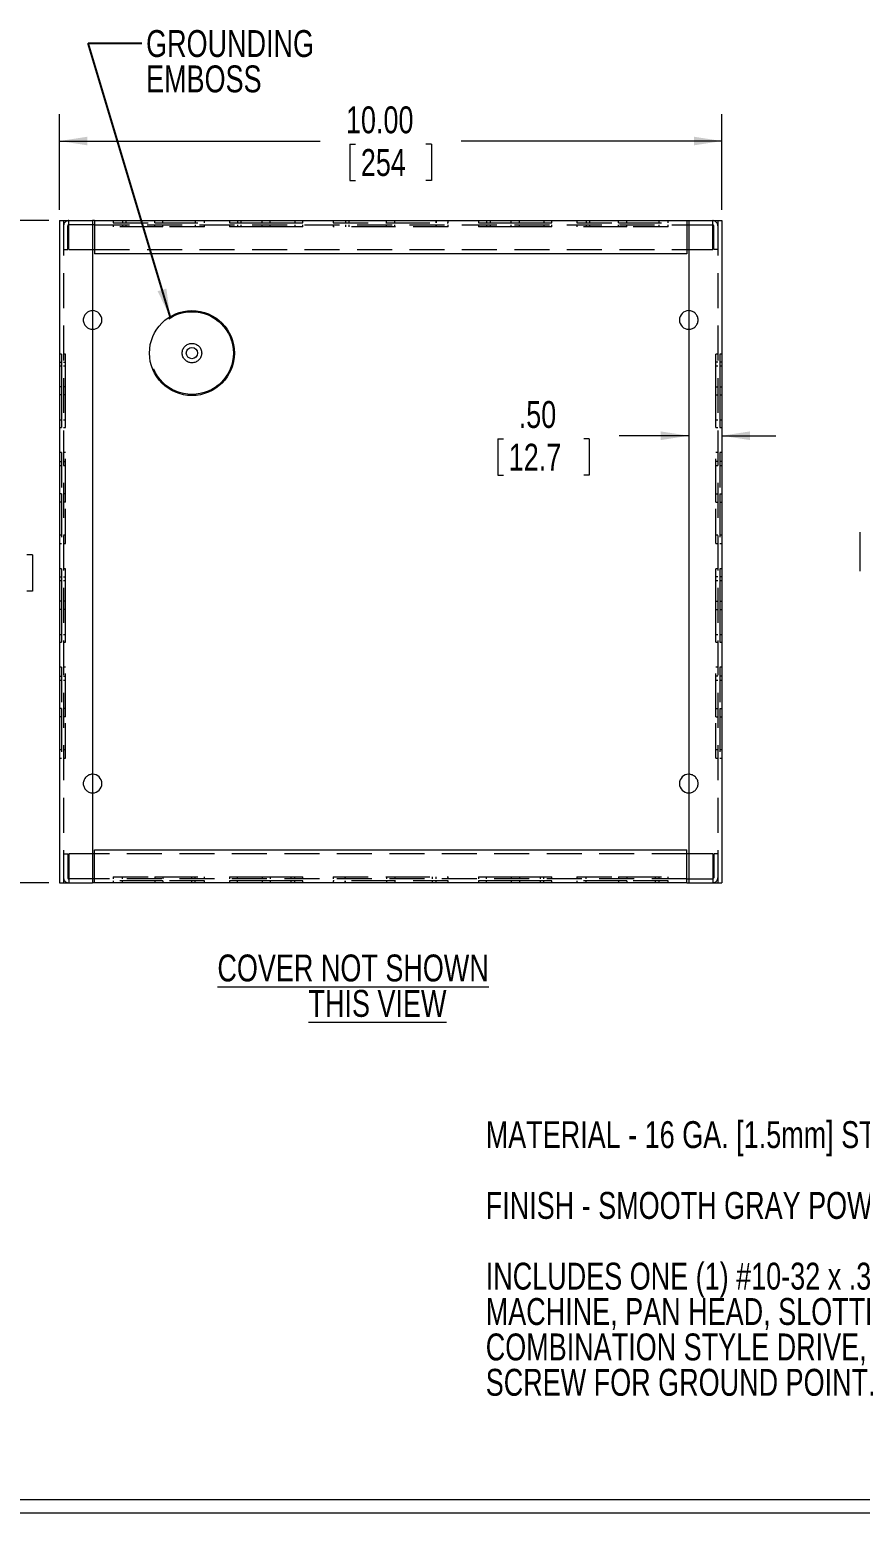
# Model space of a CAD drawing. Header units: inches. Extents: x 0.8 to 54.4, y 0.9 to 35.
# Drawn here: x 22.85 to 35.39, y 0.87 to 23.27 of the extents above; entities that cross this region are included whole.
import ezdxf

# ---------------------------------------------------------------- set-up
doc = ezdxf.new("R2010")
doc.units = ezdxf.units.IN
doc.header["$LTSCALE"] = 3.25
doc.header["$MEASUREMENT"] = 0
doc.linetypes.add('HIDDEN', pattern=[0.075, 0.05, -0.025])
doc.styles.add('SLDTEXTSTYLE0', font='TXT', dxfattribs={"width": 0.75})
doc.dimstyles.new('SLDDIMSTYLE1', dxfattribs={"dimtxt": 0.40625, "dimasz": 0.4225, "dimexe": 0, "dimexo": 0.0625, "dimgap": 0.101562, "dimtad": 0, "dimtih": 1, "dimtoh": 1, "dimrnd": 1e-09, "dimzin": 4, "dimdsep": 46, "dimtxsty": 'SLDTEXTSTYLE0', "dimsah": 1, "dimcen": 0.09, "dimadec": 0, "dimazin": 0, "dimtfac": 1, "dimtofl": 0, "dimtmove": 0, "dimatfit": 3, "dimfxl": 1, "dimtolj": 1, "dimtzin": 12, "dimarcsym": 0})
doc.dimstyles.new('SLDDIMSTYLE2', dxfattribs={"dimtxt": 0, "dimasz": 0.4225, "dimexe": 0, "dimexo": 0.0625, "dimgap": 0, "dimtad": 0, "dimtih": 1, "dimtoh": 1, "dimdec": 0, "dimrnd": 1e-09, "dimzin": 0, "dimdsep": 46, "dimtxsty": 'Standard', "dimsah": 1, "dimcen": 0.09, "dimadec": 0, "dimazin": 0, "dimtfac": 0.4225, "dimtdec": 0, "dimtofl": 0, "dimtmove": 0, "dimatfit": 3, "dimfxl": 1, "dimtolj": 1, "dimtzin": 0, "dimarcsym": 0})
doc.dimstyles.new('SLDDIMSTYLE3', dxfattribs={"dimtxt": 0.40625, "dimasz": 0.4225, "dimexe": 0, "dimexo": 0.0625, "dimgap": 0.101562, "dimtad": 0, "dimtih": 1, "dimtoh": 1, "dimrnd": 1e-09, "dimzin": 4, "dimdsep": 46, "dimtxsty": 'SLDTEXTSTYLE0', "dimsah": 1, "dimcen": 0.09, "dimadec": 0, "dimazin": 0, "dimtfac": 1, "dimtofl": 0, "dimtmove": 0, "dimatfit": 3, "dimfxl": 1, "dimtolj": 1, "dimtzin": 12, "dimarcsym": 0})

# ---------------------------------------------------------------- blocks, each defined once
blk = doc.blocks.new('SW_NOTE_0')
at = {"color": 0, "linetype": 'Continuous', "lineweight": 0, "ltscale": 3.25, "char_height": 0.40625, "attachment_point": 1, "style": 'SLDTEXTSTYLE0'}
for s, insert in [('MATERIAL - 16 GA. [1.5mm] STEEL', (0, 0.524)), ('FINISH - SMOOTH GRAY POWDERCOAT', (0, -0.545)), ('INCLUDES ONE (1) #10-32 x .31"[8mm] LG.', (0, -1.613)), ('MACHINE, PAN HEAD, SLOTTED/SQUARE', (0, -2.147)), ('COMBINATION STYLE DRIVE, STEEL, ZINC PLATED', (0, -2.682)), ('SCREW FOR GROUND POINT.', (0, -3.216))]:
    blk.add_mtext(s, dxfattribs=dict(at, insert=insert))
blk = doc.blocks.new('*D32')
at = {"color": 7, "linetype": 'Continuous', "lineweight": 0, "ltscale": 3.25}
for p, q in [((29.921, 17.091), (29.921, 16.543)), ((29.921, 17.091), (30.004, 17.091)), ((31.301, 17.091), (31.219, 17.091)), ((31.301, 17.091), (31.301, 16.543)), ((32.803, 17.139), (31.752, 17.139)), ((33.303, 17.139), (34.116, 17.139)), ((29.921, 16.543), (30.004, 16.543)), ((31.301, 16.543), (31.219, 16.543))]:
    blk.add_line(p, q, dxfattribs=at)
for points in [[(32.803, 17.139), (32.381, 17.204), (32.381, 17.074)], [(33.303, 17.139), (33.726, 17.074), (33.726, 17.204)]]:
    blk.add_solid(points, dxfattribs=at)
at = {"color": 7, "linetype": 'Continuous', "lineweight": 0, "ltscale": 3.25, "char_height": 0.4062, "attachment_point": 1, "style": 'SLDTEXTSTYLE0'}
for s, insert in [('.50', (30.236, 17.663)), ('12.7', (30.086, 17.018))]:
    blk.add_mtext(s, dxfattribs=dict(at, insert=insert))
blk = doc.blocks.new('*D33')
at = {"color": 7, "linetype": 'Continuous', "lineweight": 0, "ltscale": 3.25}
for p, q in [((23.141, 20.387), (21.874, 20.387)), ((22.281, 20.387), (22.281, 16.032)), ((21.666, 15.339), (21.666, 14.791)), ((21.666, 15.339), (21.748, 15.339)), ((22.896, 15.339), (22.813, 15.339)), ((22.896, 15.339), (22.896, 14.791)), ((21.666, 14.791), (21.748, 14.791)), ((22.896, 14.791), (22.813, 14.791)), ((22.281, 10.387), (22.281, 14.743)), ((23.141, 10.387), (21.874, 10.387))]:
    blk.add_line(p, q, dxfattribs=at)
for points in [[(22.281, 20.387), (22.216, 19.965), (22.346, 19.965)], [(22.281, 10.387), (22.346, 10.81), (22.216, 10.81)]]:
    blk.add_solid(points, dxfattribs=at)
at = {"color": 7, "linetype": 'Continuous', "lineweight": 0, "ltscale": 3.25, "char_height": 0.4062, "attachment_point": 1, "style": 'SLDTEXTSTYLE0'}
for s, insert in [('10.00', (21.605, 15.911)), ('254', (21.831, 15.266))]:
    blk.add_mtext(s, dxfattribs=dict(at, insert=insert))
blk = doc.blocks.new('*D34')
at = {"color": 7, "linetype": 'Continuous', "lineweight": 0, "ltscale": 3.25}
for p, q in [((23.303, 20.55), (23.303, 21.995)), ((33.303, 20.55), (33.303, 21.995)), ((23.303, 21.589), (27.238, 21.589)), ((27.688, 21.54), (27.688, 20.992)), ((27.688, 21.54), (27.771, 21.54)), ((28.918, 21.54), (28.836, 21.54)), ((28.918, 21.54), (28.918, 20.992)), ((33.303, 21.589), (29.369, 21.589)), ((27.688, 20.992), (27.771, 20.992)), ((28.918, 20.992), (28.836, 20.992))]:
    blk.add_line(p, q, dxfattribs=at)
for points in [[(23.303, 21.589), (23.726, 21.524), (23.726, 21.654)], [(33.303, 21.589), (32.881, 21.654), (32.881, 21.524)]]:
    blk.add_solid(points, dxfattribs=at)
at = {"color": 7, "linetype": 'Continuous', "lineweight": 0, "ltscale": 3.25, "char_height": 0.4062, "attachment_point": 1, "style": 'SLDTEXTSTYLE0'}
for s, insert in [('10.00', (27.628, 22.112)), ('254', (27.853, 21.468))]:
    blk.add_mtext(s, dxfattribs=dict(at, insert=insert))
blk = doc.blocks.new('SW_NOTE_8')
at = {"color": 0, "linetype": 'Continuous', "lineweight": 0, "ltscale": 3.25, "char_height": 0.4062, "attachment_point": 1, "style": 'SLDTEXTSTYLE0'}
for s, insert in [('GROUNDING', (0.064, 0.197)), ('EMBOSS', (0.064, -0.337))]:
    blk.add_mtext(s, dxfattribs=dict(at, insert=insert))
blk = doc.blocks.new('SW_NOTE_9')
at = {"color": 0, "linetype": 'Continuous', "lineweight": 0, "ltscale": 3.25, "char_height": 0.40625, "attachment_point": 1, "style": 'SLDTEXTSTYLE0'}
for s, insert in [('\\LCOVER NOT SHOWN', (0, 0.524)), ('\\LTHIS VIEW', (1.375, -0.011))]:
    blk.add_mtext(s, dxfattribs=dict(at, insert=insert))

msp = doc.modelspace()

# ---------------------------------------------------------------- linework, layer by layer
at = {"color": 7, "linetype": 'Continuous', "lineweight": 15, "ltscale": 3.25}
for p, q in [((23.3034, 20.3872), (23.3034, 10.3872)), ((23.3034, 20.3872), (23.3804, 20.3872)), ((23.3804, 20.3872), (23.8034, 20.3872)), ((23.8034, 20.3872), (23.8034, 10.3872)), ((23.8344, 20.3872), (23.8034, 20.3872)), ((23.8344, 20.3872), (23.8344, 20.3102)), ((23.8344, 20.3872), (32.7724, 20.3872)), ((32.7724, 20.3872), (32.7724, 20.3102)), ((32.7724, 20.3872), (32.8034, 20.3872)), ((32.8034, 20.3872), (32.8034, 10.3872)), ((32.8034, 20.3872), (33.2264, 20.3872)), ((33.2264, 20.3872), (33.3034, 20.3872)), ((33.3034, 20.3872), (33.3034, 10.3872)), ((23.8344, 20.3252), (23.8034, 20.3252)), ((23.8344, 20.3102), (23.8344, 19.8872)), ((32.7724, 20.3252), (32.8034, 20.3252)), ((32.7724, 20.3102), (32.7724, 19.8872)), ((23.8034, 19.9492), (23.8344, 19.9492)), ((32.7724, 19.9492), (32.8034, 19.9492)), ((32.7724, 19.8872), (23.8344, 19.8872)), ((35.3929, 15.3872), (35.3929, 15.6817)), ((35.3929, 15.0927), (35.3929, 15.3872)), ((23.8344, 10.8252), (23.8034, 10.8252)), ((23.8344, 10.4642), (23.8344, 10.8872)), ((23.8344, 10.8872), (32.7724, 10.8872)), ((32.7724, 10.4642), (32.7724, 10.8872)), ((32.8034, 10.8252), (32.7724, 10.8252)), ((23.3034, 10.3872), (23.3804, 10.3872)), ((23.3804, 10.3872), (23.8034, 10.3872)), ((23.8344, 10.4492), (23.8034, 10.4492)), ((23.8344, 10.3872), (23.8034, 10.3872)), ((23.8344, 10.3872), (23.8344, 10.4642)), ((32.7724, 10.3872), (23.8344, 10.3872)), ((32.7724, 10.3872), (32.7724, 10.4642)), ((32.7724, 10.4492), (32.8034, 10.4492)), ((32.7724, 10.3872), (32.8034, 10.3872)), ((32.8034, 10.3872), (33.2264, 10.3872)), ((33.2264, 10.3872), (33.3034, 10.3872))]:
    msp.add_line(p, q, dxfattribs=at)
at = {"color": 7, "linetype": 'HIDDEN', "lineweight": 0, "ltscale": 3.25}
for p, q in [((23.3654, 20.3872), (23.3654, 10.3872)), ((23.4424, 20.3252), (23.4424, 20.3872)), ((24.1159, 20.3872), (24.1159, 20.3562)), ((24.2525, 20.3872), (24.2525, 20.3562)), ((24.3114, 20.3562), (24.3114, 20.3872)), ((24.741, 20.3562), (24.741, 20.3872)), ((24.8659, 20.3562), (24.8659, 20.3872)), ((25.3579, 20.3562), (25.3579, 20.3872)), ((25.4909, 20.3562), (25.4909, 20.3872)), ((25.8689, 20.3872), (25.8689, 20.3562)), ((25.9904, 20.3872), (25.9904, 20.3562)), ((26.0484, 20.3562), (26.0484, 20.3872)), ((26.361, 20.3562), (26.361, 20.3872)), ((26.4858, 20.3562), (26.4858, 20.3872)), ((26.8609, 20.3562), (26.8609, 20.3872)), ((26.9779, 20.3562), (26.9779, 20.3872)), ((27.4364, 20.3872), (27.4364, 20.3562)), ((27.6188, 20.3872), (27.6188, 20.3562)), ((27.6784, 20.3562), (27.6784, 20.3872)), ((28.241, 20.3562), (28.241, 20.3872)), ((28.3659, 20.3562), (28.3659, 20.3872)), ((28.9834, 20.3872), (28.9834, 20.3562)), ((28.9909, 20.3872), (28.9909, 20.3562)), ((29.1704, 20.3562), (29.1704, 20.3872)), ((29.6289, 20.3872), (29.6289, 20.3562)), ((29.7504, 20.3872), (29.7504, 20.3562)), ((29.8084, 20.3562), (29.8084, 20.3872)), ((30.121, 20.3562), (30.121, 20.3872)), ((30.2458, 20.3562), (30.2458, 20.3872)), ((30.6209, 20.3562), (30.6209, 20.3872)), ((30.7379, 20.3562), (30.7379, 20.3872)), ((31.1159, 20.3872), (31.1159, 20.3562)), ((31.2525, 20.3872), (31.2525, 20.3562)), ((31.3114, 20.3562), (31.3114, 20.3872)), ((31.741, 20.3562), (31.741, 20.3872)), ((31.8659, 20.3562), (31.8659, 20.3872)), ((32.3579, 20.3562), (32.3579, 20.3872)), ((32.4909, 20.3562), (32.4909, 20.3872)), ((33.1644, 20.3252), (33.1644, 20.3872)), ((33.2414, 20.3872), (33.2414, 10.3872)), ((23.4274, 19.9492), (23.4274, 20.3102)), ((23.8034, 20.3252), (23.4424, 20.3252)), ((23.4424, 20.3102), (23.4424, 20.3252)), ((23.4424, 19.9492), (23.4424, 20.3102)), ((23.8344, 20.3252), (32.7724, 20.3252)), ((24.1159, 20.3562), (24.741, 20.3562)), ((24.1159, 20.3252), (24.1159, 20.2942)), ((24.741, 20.2942), (24.1159, 20.2942)), ((24.2525, 20.3252), (24.2525, 20.2942)), ((24.3114, 20.2942), (24.3114, 20.3252)), ((24.741, 20.3562), (24.8659, 20.3562)), ((24.741, 20.2942), (24.741, 20.3252)), ((24.8659, 20.2942), (24.741, 20.2942)), ((24.8659, 20.3562), (25.4909, 20.3562)), ((24.8659, 20.2942), (24.8659, 20.3252)), ((25.4909, 20.2942), (24.8659, 20.2942)), ((25.3579, 20.2942), (25.3579, 20.3252)), ((25.4909, 20.2942), (25.4909, 20.3252)), ((25.8689, 20.3562), (26.361, 20.3562)), ((25.8689, 20.3252), (25.8689, 20.2942)), ((26.361, 20.2942), (25.8689, 20.2942)), ((25.9904, 20.3252), (25.9904, 20.2942)), ((26.0484, 20.2942), (26.0484, 20.3252)), ((26.361, 20.3562), (26.4858, 20.3562)), ((26.361, 20.2942), (26.361, 20.3252)), ((26.4858, 20.2942), (26.361, 20.2942)), ((26.4858, 20.3562), (26.9779, 20.3562)), ((26.4858, 20.2942), (26.4858, 20.3252)), ((26.9779, 20.2942), (26.4858, 20.2942)), ((26.8609, 20.2942), (26.8609, 20.3252)), ((26.9779, 20.2942), (26.9779, 20.3252)), ((27.4364, 20.3562), (28.241, 20.3562)), ((27.4364, 20.3252), (27.4364, 20.2942)), ((28.241, 20.2942), (27.4364, 20.2942)), ((27.6188, 20.3252), (27.6188, 20.2942)), ((27.6784, 20.2942), (27.6784, 20.3252)), ((28.241, 20.3562), (28.3659, 20.3562)), ((28.241, 20.2942), (28.241, 20.3252)), ((28.3659, 20.2942), (28.241, 20.2942)), ((28.3659, 20.3562), (29.1704, 20.3562)), ((28.3659, 20.2942), (28.3659, 20.3252)), ((29.1704, 20.2942), (28.3659, 20.2942)), ((28.9834, 20.3252), (28.9834, 20.2942)), ((28.9909, 20.3252), (28.9909, 20.2942)), ((29.1704, 20.2942), (29.1704, 20.3252)), ((29.6289, 20.3562), (30.121, 20.3562)), ((29.6289, 20.3252), (29.6289, 20.2942)), ((30.121, 20.2942), (29.6289, 20.2942)), ((29.7504, 20.3252), (29.7504, 20.2942)), ((29.8084, 20.2942), (29.8084, 20.3252)), ((30.121, 20.3562), (30.2458, 20.3562)), ((30.121, 20.2942), (30.121, 20.3252)), ((30.2458, 20.2942), (30.121, 20.2942)), ((30.2458, 20.3562), (30.7379, 20.3562)), ((30.2458, 20.2942), (30.2458, 20.3252)), ((30.7379, 20.2942), (30.2458, 20.2942)), ((30.6209, 20.2942), (30.6209, 20.3252)), ((30.7379, 20.2942), (30.7379, 20.3252)), ((31.1159, 20.3562), (31.741, 20.3562)), ((31.1159, 20.3252), (31.1159, 20.2942)), ((31.741, 20.2942), (31.1159, 20.2942)), ((31.2525, 20.3252), (31.2525, 20.2942)), ((31.3114, 20.2942), (31.3114, 20.3252)), ((31.741, 20.3562), (31.8659, 20.3562)), ((31.741, 20.2942), (31.741, 20.3252)), ((31.8659, 20.2942), (31.741, 20.2942)), ((31.8659, 20.3562), (32.4909, 20.3562)), ((31.8659, 20.2942), (31.8659, 20.3252)), ((32.4909, 20.2942), (31.8659, 20.2942)), ((32.3579, 20.2942), (32.3579, 20.3252)), ((32.4909, 20.2942), (32.4909, 20.3252)), ((32.8034, 20.3252), (33.1644, 20.3252)), ((33.1644, 20.3102), (33.1644, 20.3252)), ((33.1644, 19.9492), (33.1644, 20.3102)), ((33.1794, 19.9492), (33.1794, 20.3102)), ((23.3654, 19.9492), (23.4274, 19.9492)), ((23.4424, 19.9492), (23.8034, 19.9492)), ((23.8344, 19.9492), (32.7724, 19.9492)), ((32.8034, 19.9492), (33.1644, 19.9492)), ((33.2414, 19.9492), (33.1794, 19.9492)), ((23.3344, 18.3717), (23.3034, 18.3717)), ((23.3344, 18.3717), (23.3344, 17.8796)), ((23.3964, 18.3717), (23.3654, 18.3717)), ((23.3964, 17.8796), (23.3964, 18.3717)), ((33.2104, 17.8796), (33.2104, 18.3717)), ((33.2414, 18.3717), (33.2104, 18.3717)), ((33.2724, 18.3717), (33.2724, 17.8796)), ((33.3034, 18.3717), (33.2724, 18.3717)), ((23.3034, 18.2503), (23.3344, 18.2503)), ((23.3034, 18.1922), (23.3344, 18.1922)), ((23.3654, 18.2503), (23.3964, 18.2503)), ((23.3654, 18.1922), (23.3964, 18.1922)), ((33.2414, 18.2503), (33.2104, 18.2503)), ((33.2104, 18.1922), (33.2414, 18.1922)), ((33.3034, 18.2503), (33.2724, 18.2503)), ((33.2724, 18.1922), (33.3034, 18.1922)), ((23.3344, 17.8796), (23.3034, 17.8796)), ((23.3344, 17.7548), (23.3034, 17.7548)), ((23.3344, 17.8796), (23.3344, 17.7548)), ((23.3344, 17.7548), (23.3344, 17.2627)), ((23.3964, 17.8796), (23.3654, 17.8796)), ((23.3964, 17.7548), (23.3654, 17.7548)), ((23.3964, 17.7548), (23.3964, 17.8796)), ((23.3964, 17.2627), (23.3964, 17.7548)), ((33.2104, 17.7548), (33.2104, 17.8796)), ((33.2104, 17.8796), (33.2414, 17.8796)), ((33.2104, 17.2627), (33.2104, 17.7548)), ((33.2104, 17.7548), (33.2414, 17.7548)), ((33.2724, 17.8796), (33.3034, 17.8796)), ((33.2724, 17.8796), (33.2724, 17.7548)), ((33.2724, 17.7548), (33.3034, 17.7548)), ((33.2724, 17.7548), (33.2724, 17.2627)), ((23.3034, 17.3797), (23.3344, 17.3797)), ((23.3034, 17.2627), (23.3344, 17.2627)), ((23.3654, 17.3797), (23.3964, 17.3797)), ((23.3654, 17.2627), (23.3964, 17.2627)), ((33.2104, 17.3797), (33.2414, 17.3797)), ((33.2104, 17.2627), (33.2414, 17.2627)), ((33.2724, 17.3797), (33.3034, 17.3797)), ((33.2724, 17.2627), (33.3034, 17.2627)), ((23.3344, 16.8847), (23.3034, 16.8847)), ((23.3344, 16.8847), (23.3344, 16.2597)), ((23.3964, 16.8847), (23.3654, 16.8847)), ((23.3964, 16.2597), (23.3964, 16.8847)), ((33.2104, 16.2597), (33.2104, 16.8847)), ((33.2414, 16.8847), (33.2104, 16.8847)), ((33.2724, 16.8847), (33.2724, 16.2597)), ((33.3034, 16.8847), (33.2724, 16.8847)), ((23.3034, 16.7482), (23.3344, 16.7482)), ((23.3034, 16.6892), (23.3344, 16.6892)), ((23.3654, 16.7482), (23.3964, 16.7482)), ((23.3654, 16.6892), (23.3964, 16.6892)), ((33.2414, 16.7482), (33.2104, 16.7482)), ((33.2104, 16.6892), (33.2414, 16.6892)), ((33.3034, 16.7482), (33.2724, 16.7482)), ((33.2724, 16.6892), (33.3034, 16.6892)), ((23.3344, 16.2597), (23.3034, 16.2597)), ((23.3344, 16.1348), (23.3034, 16.1348)), ((23.3344, 16.2597), (23.3344, 16.1348)), ((23.3344, 16.1348), (23.3344, 15.5097)), ((23.3964, 16.2597), (23.3654, 16.2597)), ((23.3964, 16.1348), (23.3654, 16.1348)), ((23.3964, 16.1348), (23.3964, 16.2597)), ((23.3964, 15.5097), (23.3964, 16.1348)), ((33.2104, 16.1348), (33.2104, 16.2597)), ((33.2104, 16.2597), (33.2414, 16.2597)), ((33.2104, 16.1348), (33.2414, 16.1348)), ((33.2104, 15.5097), (33.2104, 16.1348)), ((33.2724, 16.2597), (33.2724, 16.1348)), ((33.2724, 16.2597), (33.3034, 16.2597)), ((33.2724, 16.1348), (33.3034, 16.1348)), ((33.2724, 16.1348), (33.2724, 15.5097)), ((23.3034, 15.6427), (23.3344, 15.6427)), ((23.3034, 15.5097), (23.3344, 15.5097)), ((23.3654, 15.6427), (23.3964, 15.6427)), ((23.3654, 15.5097), (23.3964, 15.5097)), ((33.2104, 15.6427), (33.2414, 15.6427)), ((33.2104, 15.5097), (33.2414, 15.5097)), ((33.2724, 15.6427), (33.3034, 15.6427)), ((33.2724, 15.5097), (33.3034, 15.5097)), ((23.3344, 15.1317), (23.3034, 15.1317)), ((23.3034, 15.0103), (23.3344, 15.0103)), ((23.3344, 15.1317), (23.3344, 14.6396)), ((23.3964, 15.1317), (23.3654, 15.1317)), ((23.3654, 15.0103), (23.3964, 15.0103)), ((23.3964, 14.6396), (23.3964, 15.1317)), ((33.2104, 14.6396), (33.2104, 15.1317)), ((33.2414, 15.1317), (33.2104, 15.1317)), ((33.2414, 15.0103), (33.2104, 15.0103)), ((33.2724, 15.1317), (33.2724, 14.6396)), ((33.3034, 15.1317), (33.2724, 15.1317)), ((33.3034, 15.0103), (33.2724, 15.0103)), ((23.3034, 14.9522), (23.3344, 14.9522)), ((23.3654, 14.9522), (23.3964, 14.9522)), ((33.2104, 14.9522), (33.2414, 14.9522)), ((33.2724, 14.9522), (33.3034, 14.9522)), ((23.3344, 14.6396), (23.3034, 14.6396)), ((23.3344, 14.6396), (23.3344, 14.5148)), ((23.3964, 14.6396), (23.3654, 14.6396)), ((23.3964, 14.5148), (23.3964, 14.6396)), ((33.2104, 14.6396), (33.2414, 14.6396)), ((33.2104, 14.5148), (33.2104, 14.6396)), ((33.2724, 14.6396), (33.2724, 14.5148)), ((33.2724, 14.6396), (33.3034, 14.6396)), ((23.3344, 14.5148), (23.3034, 14.5148)), ((23.3344, 14.5148), (23.3344, 14.0227)), ((23.3964, 14.5148), (23.3654, 14.5148)), ((23.3964, 14.0227), (23.3964, 14.5148)), ((33.2104, 14.5148), (33.2414, 14.5148)), ((33.2104, 14.0227), (33.2104, 14.5148)), ((33.2724, 14.5148), (33.3034, 14.5148)), ((33.2724, 14.5148), (33.2724, 14.0227)), ((23.3034, 14.1397), (23.3344, 14.1397)), ((23.3654, 14.1397), (23.3964, 14.1397)), ((33.2104, 14.1397), (33.2414, 14.1397)), ((33.2724, 14.1397), (33.3034, 14.1397)), ((23.3034, 14.0227), (23.3344, 14.0227)), ((23.3654, 14.0227), (23.3964, 14.0227)), ((33.2104, 14.0227), (33.2414, 14.0227)), ((33.2724, 14.0227), (33.3034, 14.0227)), ((23.3344, 13.6447), (23.3034, 13.6447)), ((23.3034, 13.5082), (23.3344, 13.5082)), ((23.3034, 13.4492), (23.3344, 13.4492)), ((23.3344, 13.6447), (23.3344, 13.0197)), ((23.3964, 13.6447), (23.3654, 13.6447)), ((23.3654, 13.5082), (23.3964, 13.5082)), ((23.3654, 13.4492), (23.3964, 13.4492)), ((23.3964, 13.0197), (23.3964, 13.6447)), ((33.2104, 13.0197), (33.2104, 13.6447)), ((33.2414, 13.6447), (33.2104, 13.6447)), ((33.2414, 13.5082), (33.2104, 13.5082)), ((33.2104, 13.4492), (33.2414, 13.4492)), ((33.2724, 13.6447), (33.2724, 13.0197)), ((33.3034, 13.6447), (33.2724, 13.6447)), ((33.3034, 13.5082), (33.2724, 13.5082)), ((33.2724, 13.4492), (33.3034, 13.4492)), ((23.3344, 13.0197), (23.3034, 13.0197)), ((23.3344, 13.0197), (23.3344, 12.8948)), ((23.3964, 13.0197), (23.3654, 13.0197)), ((23.3964, 12.8948), (23.3964, 13.0197)), ((33.2104, 13.0197), (33.2414, 13.0197)), ((33.2104, 12.8948), (33.2104, 13.0197)), ((33.2724, 13.0197), (33.2724, 12.8948)), ((33.2724, 13.0197), (33.3034, 13.0197)), ((23.3344, 12.8948), (23.3034, 12.8948)), ((23.3344, 12.8948), (23.3344, 12.2697)), ((23.3964, 12.8948), (23.3654, 12.8948)), ((23.3964, 12.2697), (23.3964, 12.8948)), ((33.2104, 12.8948), (33.2414, 12.8948)), ((33.2104, 12.2697), (33.2104, 12.8948)), ((33.2724, 12.8948), (33.3034, 12.8948)), ((33.2724, 12.8948), (33.2724, 12.2697)), ((23.3034, 12.4027), (23.3344, 12.4027)), ((23.3654, 12.4027), (23.3964, 12.4027)), ((33.2104, 12.4027), (33.2414, 12.4027)), ((33.2724, 12.4027), (33.3034, 12.4027)), ((23.3034, 12.2697), (23.3344, 12.2697)), ((23.3654, 12.2697), (23.3964, 12.2697)), ((33.2104, 12.2697), (33.2414, 12.2697)), ((33.2724, 12.2697), (33.3034, 12.2697)), ((23.3654, 10.8252), (23.4274, 10.8252)), ((23.4274, 10.8252), (23.4274, 10.4642)), ((23.4424, 10.8252), (23.4424, 10.4642)), ((23.8034, 10.8252), (23.4424, 10.8252)), ((32.7724, 10.8252), (23.8344, 10.8252)), ((33.1644, 10.8252), (32.8034, 10.8252)), ((33.1644, 10.8252), (33.1644, 10.4642)), ((33.2414, 10.8252), (33.1794, 10.8252)), ((33.1794, 10.8252), (33.1794, 10.4642)), ((23.4424, 10.4642), (23.4424, 10.4492)), ((23.8034, 10.4492), (23.4424, 10.4492)), ((23.4424, 10.4492), (23.4424, 10.3872)), ((32.7724, 10.4492), (23.8344, 10.4492)), ((24.1159, 10.4802), (24.741, 10.4802)), ((24.1159, 10.4802), (24.1159, 10.4492)), ((24.741, 10.4182), (24.1159, 10.4182)), ((24.1159, 10.4182), (24.1159, 10.3872)), ((24.2489, 10.4802), (24.2489, 10.4492)), ((24.2489, 10.4182), (24.2489, 10.3872)), ((24.741, 10.4802), (24.741, 10.4492)), ((24.741, 10.4802), (24.8659, 10.4802)), ((24.741, 10.4182), (24.741, 10.3872)), ((24.8659, 10.4182), (24.741, 10.4182)), ((24.8659, 10.4802), (24.8659, 10.4492)), ((24.8659, 10.4802), (25.4909, 10.4802)), ((24.8659, 10.4182), (24.8659, 10.3872)), ((25.4909, 10.4182), (24.8659, 10.4182)), ((25.2954, 10.4802), (25.2954, 10.4492)), ((25.2954, 10.4182), (25.2954, 10.3872)), ((25.3544, 10.4492), (25.3544, 10.4802)), ((25.3544, 10.3872), (25.3544, 10.4182)), ((25.4909, 10.4492), (25.4909, 10.4802)), ((25.4909, 10.3872), (25.4909, 10.4182)), ((25.8689, 10.4802), (26.361, 10.4802)), ((25.8689, 10.4802), (25.8689, 10.4492)), ((26.361, 10.4182), (25.8689, 10.4182)), ((25.8689, 10.4182), (25.8689, 10.3872)), ((25.9859, 10.4802), (25.9859, 10.4492)), ((25.9859, 10.4182), (25.9859, 10.3872)), ((26.361, 10.4802), (26.361, 10.4492)), ((26.361, 10.4802), (26.4858, 10.4802)), ((26.361, 10.4182), (26.361, 10.3872)), ((26.4858, 10.4182), (26.361, 10.4182)), ((26.4858, 10.4802), (26.4858, 10.4492)), ((26.4858, 10.4802), (26.9779, 10.4802)), ((26.4858, 10.4182), (26.4858, 10.3872)), ((26.9779, 10.4182), (26.4858, 10.4182)), ((26.7984, 10.4802), (26.7984, 10.4492)), ((26.7984, 10.4182), (26.7984, 10.3872)), ((26.8565, 10.4492), (26.8565, 10.4802)), ((26.8565, 10.3872), (26.8565, 10.4182)), ((26.9779, 10.4492), (26.9779, 10.4802)), ((26.9779, 10.3872), (26.9779, 10.4182)), ((27.4364, 10.4802), (28.241, 10.4802)), ((27.4364, 10.4802), (27.4364, 10.4492)), ((28.241, 10.4182), (27.4364, 10.4182)), ((27.4364, 10.4182), (27.4364, 10.3872)), ((27.616, 10.4492), (27.616, 10.4802)), ((27.616, 10.3872), (27.616, 10.4182)), ((27.6234, 10.4492), (27.6234, 10.4802)), ((27.6234, 10.3872), (27.6234, 10.4182)), ((28.241, 10.4802), (28.241, 10.4492)), ((28.241, 10.4802), (28.3659, 10.4802)), ((28.241, 10.4182), (28.241, 10.3872)), ((28.3659, 10.4182), (28.241, 10.4182)), ((28.3659, 10.4802), (28.3659, 10.4492)), ((28.3659, 10.4802), (29.1704, 10.4802)), ((29.1704, 10.4182), (28.3659, 10.4182)), ((28.3659, 10.4182), (28.3659, 10.3872)), ((28.9284, 10.4802), (28.9284, 10.4492)), ((28.9284, 10.4182), (28.9284, 10.3872)), ((28.9881, 10.4492), (28.9881, 10.4802)), ((28.9881, 10.3872), (28.9881, 10.4182)), ((29.1704, 10.4492), (29.1704, 10.4802)), ((29.1704, 10.3872), (29.1704, 10.4182)), ((29.6289, 10.4802), (30.121, 10.4802)), ((29.6289, 10.4802), (29.6289, 10.4492)), ((30.121, 10.4182), (29.6289, 10.4182)), ((29.6289, 10.4182), (29.6289, 10.3872)), ((29.7459, 10.4802), (29.7459, 10.4492)), ((29.7459, 10.4182), (29.7459, 10.3872)), ((30.121, 10.4802), (30.121, 10.4492)), ((30.121, 10.4802), (30.2458, 10.4802)), ((30.121, 10.4182), (30.121, 10.3872)), ((30.2458, 10.4182), (30.121, 10.4182)), ((30.2458, 10.4802), (30.2458, 10.4492)), ((30.2458, 10.4802), (30.7379, 10.4802)), ((30.7379, 10.4182), (30.2458, 10.4182)), ((30.2458, 10.4182), (30.2458, 10.3872)), ((30.5584, 10.4802), (30.5584, 10.4492)), ((30.5584, 10.4182), (30.5584, 10.3872)), ((30.6165, 10.4492), (30.6165, 10.4802)), ((30.6165, 10.3872), (30.6165, 10.4182)), ((30.7379, 10.4492), (30.7379, 10.4802)), ((30.7379, 10.3872), (30.7379, 10.4182)), ((31.1159, 10.4802), (31.741, 10.4802)), ((31.1159, 10.4802), (31.1159, 10.4492)), ((31.741, 10.4182), (31.1159, 10.4182)), ((31.1159, 10.4182), (31.1159, 10.3872)), ((31.2489, 10.4802), (31.2489, 10.4492)), ((31.2489, 10.4182), (31.2489, 10.3872)), ((31.741, 10.4802), (31.741, 10.4492)), ((31.741, 10.4802), (31.8659, 10.4802)), ((31.741, 10.4182), (31.741, 10.3872)), ((31.8659, 10.4182), (31.741, 10.4182)), ((31.8659, 10.4802), (31.8659, 10.4492)), ((31.8659, 10.4802), (32.4909, 10.4802)), ((31.8659, 10.4182), (31.8659, 10.3872)), ((32.4909, 10.4182), (31.8659, 10.4182)), ((32.2954, 10.4802), (32.2954, 10.4492)), ((32.2954, 10.4182), (32.2954, 10.3872)), ((32.3544, 10.4492), (32.3544, 10.4802)), ((32.3544, 10.3872), (32.3544, 10.4182)), ((32.4909, 10.4492), (32.4909, 10.4802)), ((32.4909, 10.3872), (32.4909, 10.4182)), ((32.8034, 10.4492), (33.1644, 10.4492)), ((33.1644, 10.4642), (33.1644, 10.4492)), ((33.1644, 10.4492), (33.1644, 10.3872))]:
    msp.add_line(p, q, dxfattribs=at)
at = {"color": 7, "linetype": 'Continuous', "lineweight": 0, "ltscale": 3.25}
for p, q in [((54.2401, 1.0695), (1.0181, 1.0695)), ((54.4416, 0.868), (0.8166, 0.868))]:
    msp.add_line(p, q, dxfattribs=at)
at = {"color": 7, "linetype": 'Continuous', "lineweight": 15, "ltscale": 10.5625}
for radius in [0.6416, 0.085]:
    msp.add_circle((25.3034, 18.3872), radius, dxfattribs=at)
at = {"color": 7, "linetype": 'HIDDEN', "lineweight": 0, "ltscale": 10.5625}
for radius in [0.625, 0.147]:
    msp.add_circle((25.3034, 18.3872), radius, dxfattribs=at)
for centre, radius, start, end in [((23.4424, 20.3102), 0.077, 90, 180), ((33.1644, 20.3102), 0.077, 0, 90), ((23.4424, 20.3102), 0.015, 90, 180), ((33.1644, 20.3102), 0.015, 0, 90), ((23.8034, 18.8872), 0.1405, 90, 270), ((32.8034, 18.8872), 0.1405, 270, 90), ((23.8034, 11.8872), 0.1405, 90, 180), ((23.8034, 11.8872), 0.1405, 180, 270), ((32.8034, 11.8872), 0.1405, 0, 90), ((32.8034, 11.8872), 0.1405, 270, 0), ((23.4424, 10.4642), 0.077, 180, 270), ((23.4424, 10.4642), 0.015, 180, 270), ((33.1644, 10.4642), 0.077, 270, 0), ((33.1644, 10.4642), 0.015, 270, 0)]:
    msp.add_arc(centre, radius, start, end, dxfattribs=at)
at = {"color": 7, "linetype": 'Continuous', "lineweight": 15, "ltscale": 10.5625}
for centre, start, end in [((23.8034, 18.8872), 0, 90), ((23.8034, 18.8872), 270, 0), ((32.8034, 18.8872), 90, 180), ((32.8034, 18.8872), 180, 270), ((23.8034, 11.8872), 270, 90), ((32.8034, 11.8872), 90, 270)]:
    msp.add_arc(centre, 0.1405, start, end, dxfattribs=at)

# ---------------------------------------------------------------- block references
at = {"color": 7, "linetype": 'Continuous', "lineweight": 0, "ltscale": 3.25}
for name, p in [('SW_NOTE_8', (24.5472, 23.0673)), ('SW_NOTE_9', (25.6876, 8.7817)), ('SW_NOTE_0', (29.7382, 6.2654))]:
    msp.add_blockref(name, p, dxfattribs=at)

# ---------------------------------------------------------------- dimensions: what is measured, and where the dimension line sits
for base, p1, dimstyle, picture, middle in [((33.3034, 21.5886), (23.3034, 20.3872), 'SLDDIMSTYLE3', '*D34', (28.3034, 21.5886)), ((33.3034, 17.1394), (32.8034, 20.3872), 'SLDDIMSTYLE1', '*D32', (30.6114, 17.1394))]:
    dim = msp.add_linear_dim(base=base, p1=p1, p2=(33.3034, 20.3872), dimstyle=dimstyle, dxfattribs=at)
    dim.commit()
    dim.dimension.update_dxf_attribs({"geometry": picture, "text_midpoint": middle, "dimtype": 160})
dim = msp.add_linear_dim(base=(22.2807, 10.3872), p1=(23.3034, 20.3872), p2=(23.3034, 10.3872), angle=90, dimstyle='SLDDIMSTYLE3', dxfattribs=at)
dim.commit()
dim.dimension.update_dxf_attribs({"geometry": '*D33', "text_midpoint": (22.2807, 15.3872), "dimtype": 160})

# ---------------------------------------------------------------- leaders
msp.add_leader([(24.9726, 18.937), (23.7347, 23.0673), (24.5472, 23.0673)], dimstyle='SLDDIMSTYLE2', dxfattribs=at)

doc.saveas('drawing.dxf')
